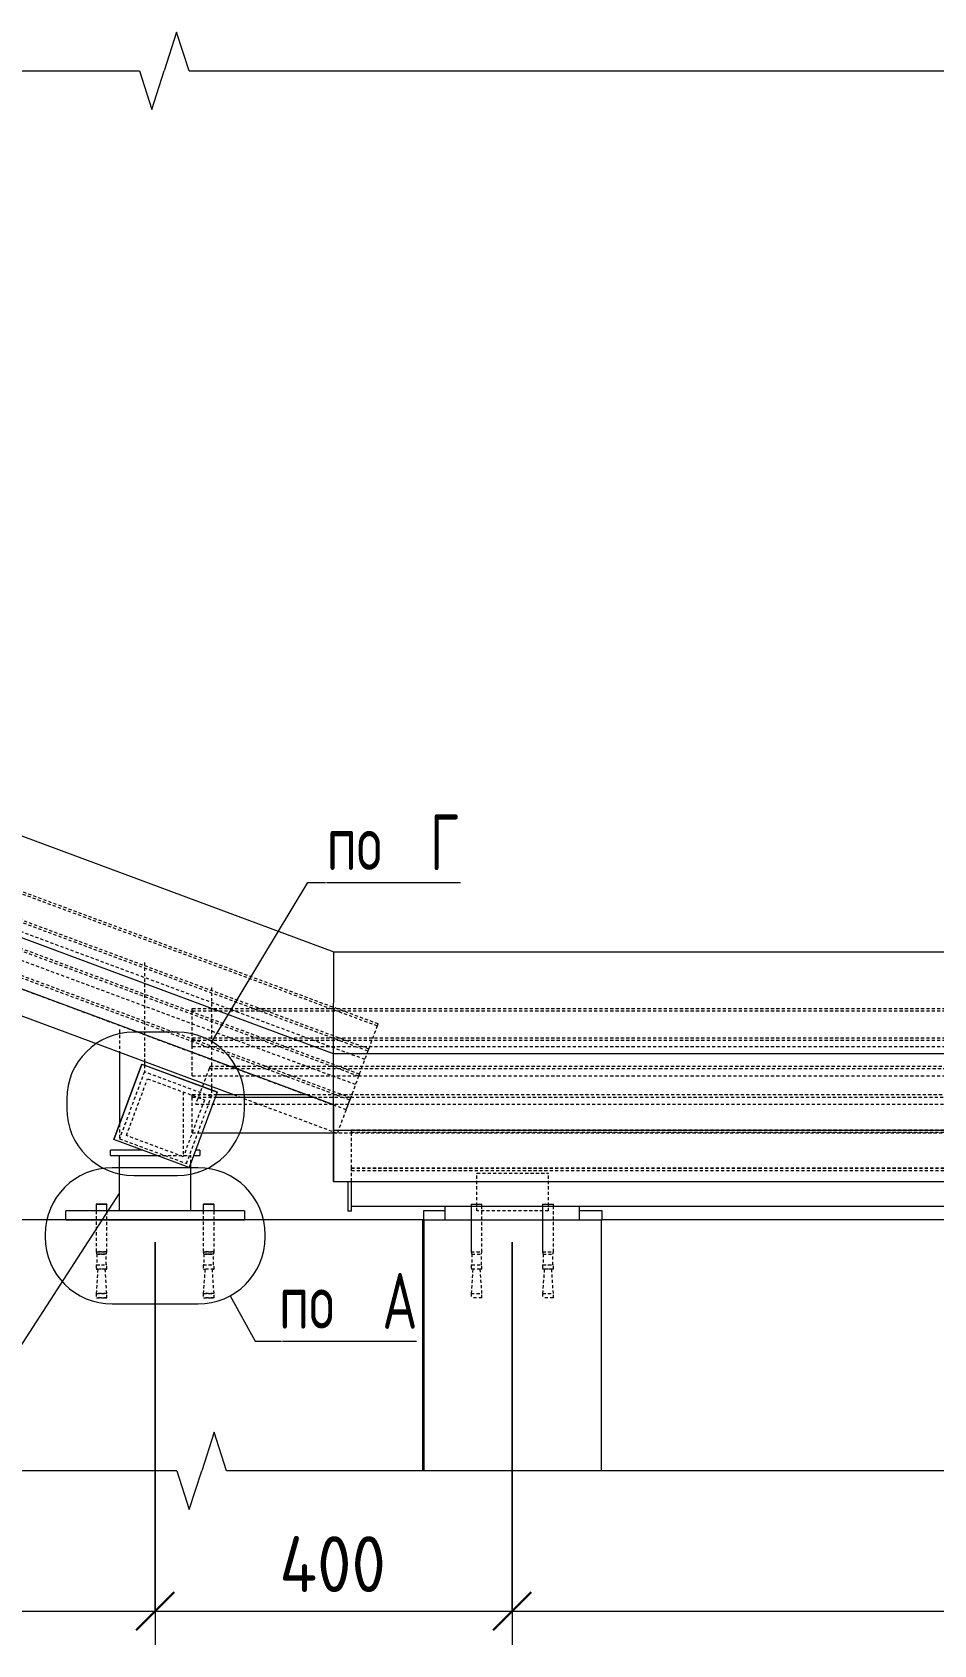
# Model space of a CAD drawing. Header units: millimetres. Extents: x 18265 to 85480, y -42500 to 14888.
# Drawn here: x 27603 to 28612, y -176 to 1629 of the extents above; entities that cross this region are included whole.
import ezdxf

# ---------------------------------------------------------------- set-up
doc = ezdxf.new("R2010")
doc.units = ezdxf.units.MM
doc.linetypes.add('01 Штриховая _4 мм_', pattern=[6, 3.5, -2.5])
for name, color, linetype, lineweight in [('AA_Dim', 7, 'Continuous', 9), ('AA_Dim-25', 7, 'Continuous', 9), ('AA_Oformlenie', 7, 'Continuous', 9), ('AA_Vinoska', 7, 'Continuous', 9), ('AF_Balki', 7, 'Continuous', 20), ('AF_Pokritie', 7, 'Continuous', 9), ('AF_Stena_Гидроизоляция', 253, 'Continuous', 20), ('AF_Stena_Опалубка', 253, 'Continuous', 20), ('Gen_Fragment', 7, 'Continuous', 9), ('KR_Colonna_KG', 7, 'Continuous', 20), ('KR_Detal', 7, 'Continuous', 20)]:
    doc.layers.add(name, color=color, linetype=linetype, lineweight=lineweight)
doc.styles.add('ISOCPEUR_7', font='isocpeur.TTF', dxfattribs={"width": 0.9, "height": 62.5})
doc.styles.add('ISOCPEUR_8', font='isocpeur.TTF', dxfattribs={"width": 0.7, "height": 62.5})
doc.dimstyles.new('05_Округл_5мм__прозр__1', dxfattribs={"dimscale": 304.8, "dimtxt": 62.672186, "dimasz": 0.139436, "dimexe": 0.123031, "dimexo": 0.082021, "dimgap": 0.008202, "dimtad": 1, "dimdec": 0, "dimrnd": 5, "dimdsep": 46, "dimtxsty": 'ISOCPEUR_7', "dimblk1": 'OBLIQUE', "dimblk2": 'OBLIQUE', "dimsah": 1, "dimcen": 0.09, "dimdle": 0.123031, "dimazin": 0, "dimtfac": 1, "dimtdec": 4, "dimtix": 1, "dimtmove": 0, "dimatfit": 3, "dimfxl": 1, "dimtvp": 1, "dimtolj": 1, "dimtzin": 0, "dimlwd": 18, "dimlwe": 18, "dimarcsym": 2})

# ---------------------------------------------------------------- blocks, each defined once
blk = doc.blocks.new('354_Прокат Лист _НесКаркас_РабПлоск_ - 354_Прокат Лист _НесКаркас_РабПлоск_-4002182-КР_РЗ_Км_1')
at = {"layer": 'AF_Balki'}
for p, q in [((2110, 300), (2110, 310)), ((2310, 310), (2110, 310)), ((2310, 310), (2310, 300)), ((2110, 300), (2310, 300))]:
    blk.add_line(p, q, dxfattribs=at)
blk = doc.blocks.new('354_Прокат Лист _НесКаркас_РабПлоск_ - 354_Прокат Лист _НесКаркас_РабПлоск_-4000525-КР_РЗ_Км_1')
at = {"layer": 'AF_Balki'}
for p, q in [((5895, 300), (5895, 315)), ((6045, 315), (5895, 315)), ((6045, 315), (6045, 300)), ((5895, 300), (6045, 300))]:
    blk.add_line(p, q, dxfattribs=at)
blk = doc.blocks.new('354_Прокат Лист _НесКаркас_РабПлоск_ - 354_Прокат Лист _НесКаркас_РабПлоск_-V10-КР_РЗ_Км_1')
at = {"layer": 'AF_Balki'}
for p, q in [((4140, 371.8), (4140, 377.8)), ((4176.2, 377.8), (4140, 377.8)), ((4140, 371.8), (4192.4, 371.8)), ((4233.1, 371.8), (4240, 371.8)), ((4240, 377.8), (4235.3, 377.8)), ((4240, 377.8), (4240, 371.8))]:
    blk.add_line(p, q, dxfattribs=at)
blk = doc.blocks.new('354_Прокат Лист _НесКаркас_РабПлоск_ - 354_Прокат Лист _НесКаркас_РабПлоск_-4003038-КР_РЗ_Км_1')
at = {"layer": 'AF_Balki'}
for p, q in [((2195.4, 1209.6), (2164.1, 1125.4)), ((2164.1, 1125.2), (2195.4, 1209.4)), ((2195.4, 1209.4), (2195.4, 1209.6)), ((2195.4, 1209.6), (2279.8, 1178.4)), ((2195.4, 1209.4), (2279.8, 1178.1)), ((2279.8, 1178.1), (2248.5, 1093.9)), ((2279.8, 1178.4), (2279.8, 1178.2)), ((2164.1, 1125.4), (2164.1, 1125.3)), ((2248.5, 1093.9), (2164.1, 1125.2))]:
    blk.add_line(p, q, dxfattribs=at)
blk = doc.blocks.new('354_Прокат Лист _НесКаркас_РабПлоск_ - 354_Прокат Лист _НесКаркас_РабПлоск_-V15-КР_РЗ_Км_1')
at = {"layer": 'AF_Balki'}
for p, q in [((4515, 310), (4490.5, 310)), ((4490.5, 310), (4490.5, 300)), ((4690.5, 310), (4665, 310)), ((4690.5, 300), (4690.5, 310)), ((4490.5, 300), (4544, 300)), ((4556, 300), (4624, 300)), ((4636, 300), (4690.5, 300))]:
    blk.add_line(p, q, dxfattribs=at)
blk = doc.blocks.new('354_Прокат Лист _НесКаркас_РабПлоск_ - 354_Прокат Лист _НесКаркас_РабПлоск_-V17-КР_РЗ_Км_1')
at = {"layer": 'AF_Balki'}
for p, q in [((4405.9, 343), (4405.9, 309.8)), ((4409.9, 309.8), (4409.9, 343)), ((4409.9, 309.8), (4405.9, 309.8))]:
    blk.add_line(p, q, dxfattribs=at)
blk = doc.blocks.new('253_Профиль гнутый сварной квадратный _НесКаркас_Балка_ - Балка_40х4-3872969-КР_РЗ_Км_1')
at = {"layer": 'AF_Balki', "linetype": '01 Штриховая _4 мм_'}
for p, q in [((4231.7, 533.9), (4231.7, 536.6)), ((4231.7, 536.6), (6090, 536.6)), ((4231.7, 494), (4231.7, 533.9)), ((4231.7, 533.9), (6090, 533.9)), ((4231.7, 494), (6240, 494))]:
    blk.add_line(p, q, dxfattribs=at)
blk = doc.blocks.new('253_Профиль гнутый сварной квадратный _НесКаркас_Балка_ - Балка_40х4-3812224-КР_РЗ_Км_1')
at = {"layer": 'AF_Balki', "linetype": '01 Штриховая _4 мм_'}
for p, q in [((2098.3, 1291.8), (4408, 434.3)), ((2099.2, 1294.1), (4408.9, 436.7)), ((4277.8, 440.1), (4394.1, 396.9)), ((4408, 434.3), (4394.1, 396.9)), ((4408.9, 436.7), (4408, 434.3))]:
    blk.add_line(p, q, dxfattribs=at)
at = {"layer": 'AF_Balki'}
blk.add_line((3263.3, 816.7), (4277.8, 440.1), dxfattribs=at)
blk = doc.blocks.new('253_Профиль гнутый сварной квадратный _НесКаркас_Балка_ - Балка_40х4-3812227-КР_РЗ_Км_1')
at = {"layer": 'AF_Balki', "linetype": '01 Штриховая _4 мм_'}
for p, q in [((2129.1, 1374.6), (4438.8, 517.1)), ((2129.9, 1376.9), (4439.6, 519.5)), ((2115.2, 1337.2), (4424.9, 479.7)), ((4438.8, 517.1), (4424.9, 479.7)), ((4439.6, 519.5), (4438.8, 517.1))]:
    blk.add_line(p, q, dxfattribs=at)
blk = doc.blocks.new('253_Профиль гнутый сварной квадратный _НесКаркас_Балка_ - Балка_40х4-3812228-КР_РЗ_Км_1')
at = {"layer": 'AF_Balki', "linetype": '01 Штриховая _4 мм_'}
for p, q in [((2118.6, 1346.5), (4428.3, 489)), ((2119.5, 1348.8), (4429.2, 491.4)), ((2104.7, 1309), (4414.4, 451.6)), ((4428.3, 489), (4414.4, 451.6)), ((4429.2, 491.4), (4428.3, 489))]:
    blk.add_line(p, q, dxfattribs=at)
blk = doc.blocks.new('253_Профиль гнутый сварной квадратный _НесКаркас_Балка_ - Балка_40х4-3812229-КР_РЗ_Км_1')
at = {"layer": 'AF_Balki', "linetype": '01 Штриховая _4 мм_'}
for p, q in [((2108.2, 1318.3), (4417.9, 460.9)), ((2109.1, 1320.7), (4418.8, 463.2)), ((2094.3, 1280.9), (4404, 423.4)), ((4417.9, 460.9), (4404, 423.4)), ((4418.8, 463.2), (4417.9, 460.9))]:
    blk.add_line(p, q, dxfattribs=at)
blk = doc.blocks.new('253_Профиль гнутый сварной квадратный _НесКаркас_Балка_ - Балка_40х4-3819504-КР_РЗ_Км_1')
at = {"layer": 'AF_Balki', "linetype": '01 Штриховая _4 мм_'}
for p, q in [((4409.9, 398), (4409.9, 400.7)), ((4409.9, 400.7), (6090, 400.7)), ((4409.9, 358.1), (4409.9, 398)), ((4409.9, 398), (6090, 398)), ((4409.9, 358.1), (6090, 358.1))]:
    blk.add_line(p, q, dxfattribs=at)
blk = doc.blocks.new('253_Профиль гнутый сварной квадратный _НесКаркас_Балка_ - Балка_40х4-3820777-КР_РЗ_Км_1')
at = {"layer": 'AF_Balki', "linetype": '01 Штриховая _4 мм_'}
for p, q in [((4409.9, 355.1), (4409.9, 357.8)), ((4409.9, 357.8), (6070, 357.8)), ((4409.9, 343), (4409.9, 355.1)), ((4409.9, 355.1), (6070, 355.1)), ((4544, 315.2), (4556, 315.2)), ((4624, 315.2), (4635.9, 315.2))]:
    blk.add_line(p, q, dxfattribs=at)
at = {"layer": 'AF_Balki'}
for p, q in [((4409.9, 315.2), (4409.9, 343)), ((4409.9, 315.2), (4544, 315.2)), ((4556, 315.2), (4624, 315.2)), ((4636, 315.2), (5924, 315.2))]:
    blk.add_line(p, q, dxfattribs=at)
blk = doc.blocks.new('253_Профиль гнутый сварной квадратный _НесКаркас_Балка_ - Балка_40х4-3872970-КР_РЗ_Км_1')
at = {"layer": 'AF_Balki', "linetype": '01 Штриховая _4 мм_'}
for p, q in [((4231.7, 501.2), (4231.7, 503.8)), ((4231.7, 503.8), (6090, 503.8)), ((4231.7, 461.2), (4231.7, 501.2)), ((4231.7, 501.2), (6090, 501.2)), ((4231.7, 461.2), (6240, 461.2))]:
    blk.add_line(p, q, dxfattribs=at)
blk = doc.blocks.new('253_Профиль гнутый сварной квадратный _НесКаркас_Балка_ - Балка_40х4-3872972-КР_РЗ_Км_1')
at = {"layer": 'AF_Balki', "linetype": '01 Штриховая _4 мм_'}
for p, q in [((4231.7, 437.4), (4231.7, 440.1)), ((4231.7, 440.1), (4258.4, 440.1)), ((4231.7, 397.5), (4231.7, 437.4)), ((4231.7, 437.4), (4257.4, 437.4)), ((4359.8, 440.1), (6090, 440.1)), ((4367.1, 437.4), (6090, 437.4)), ((4231.7, 397.5), (4242.6, 397.5)), ((4389.9, 397.5), (6240, 397.5))]:
    blk.add_line(p, q, dxfattribs=at)
at = {"layer": 'AF_Balki'}
for p, q in [((4257.5, 437.4), (4367, 437.4)), ((4258.5, 440.1), (4359.8, 440.1)), ((4242.6, 397.5), (4389.9, 397.5))]:
    blk.add_line(p, q, dxfattribs=at)
blk = doc.blocks.new('354_Анкер клиновой _СоедНесК_РабПлоск_ - M12x120_20-V45-КР_РЗ_Км_1')
at = {"layer": 'KR_Detal', "linetype": '01 Штриховая _4 мм_', "lineweight": 9}
for p, q in [((6004, 317.5), (6004, 264.1)), ((6004, 317.5), (6016, 317.5)), ((6016, 264.1), (6016, 317.5)), ((6004, 264.1), (6004.6, 261.7)), ((6004, 264.1), (6016, 264.1)), ((6004.6, 261.7), (6004.6, 249.5)), ((6004.6, 261.7), (6015.4, 261.7)), ((6015.4, 261.7), (6016, 264.1)), ((6015.4, 249.5), (6015.4, 261.7)), ((6004, 249.5), (6004, 244.7)), ((6004, 249.5), (6004.5, 249.5)), ((6005.8, 244.7), (6004, 217.5)), ((6005.8, 244.7), (6004, 244.7)), ((6004.6, 249.5), (6015.4, 249.5)), ((6014.2, 244.7), (6005.8, 244.7)), ((6016, 217.5), (6014.2, 244.7)), ((6016, 244.7), (6014.2, 244.7)), ((6015.5, 249.5), (6016, 249.5)), ((6016, 244.7), (6016, 249.5)), ((6004, 217.5), (6004, 212.7)), ((6004, 217.5), (6016, 217.5)), ((6016, 212.7), (6016, 217.5)), ((6016, 212.7), (6004, 212.7))]:
    blk.add_line(p, q, dxfattribs=at)
blk = doc.blocks.new('354_Анкер клиновой _СоедНесК_РабПлоск_ - M12x120_20-V46-КР_РЗ_Км_1')
at = {"layer": 'KR_Detal', "linetype": '01 Штриховая _4 мм_', "lineweight": 9}
for p, q in [((5924, 317.5), (5924, 264.1)), ((5924, 317.5), (5936, 317.5)), ((5936, 264.1), (5936, 317.5)), ((5924, 264.1), (5924.6, 261.7)), ((5924, 264.1), (5936, 264.1)), ((5924.6, 261.7), (5924.6, 249.5)), ((5924.6, 261.7), (5935.4, 261.7)), ((5935.4, 261.7), (5936, 264.1)), ((5935.4, 249.5), (5935.4, 261.7)), ((5924, 249.5), (5924, 244.7)), ((5924, 249.5), (5924.5, 249.5)), ((5925.8, 244.7), (5924, 217.5)), ((5925.8, 244.7), (5924, 244.7)), ((5924.6, 249.5), (5935.4, 249.5)), ((5934.2, 244.7), (5925.8, 244.7)), ((5936, 217.5), (5934.2, 244.7)), ((5936, 244.7), (5934.2, 244.7)), ((5935.5, 249.5), (5936, 249.5)), ((5936, 244.7), (5936, 249.5)), ((5924, 217.5), (5924, 212.7)), ((5924, 217.5), (5936, 217.5)), ((5936, 212.7), (5936, 217.5)), ((5936, 212.7), (5924, 212.7))]:
    blk.add_line(p, q, dxfattribs=at)
blk = doc.blocks.new('354_Анкер клиновой _СоедНесК_РабПлоск_ - M12x120_20-V47-КР_РЗ_Км_1')
at = {"layer": 'KR_Detal', "lineweight": 9}
for p, q in [((6004, 317.5), (6004, 315)), ((6004, 317.5), (6016, 317.5)), ((6016, 315), (6016, 317.5))]:
    blk.add_line(p, q, dxfattribs=at)
at = {"layer": 'KR_Detal', "linetype": '01 Штриховая _4 мм_', "lineweight": 9}
for p, q in [((6004, 315), (6004, 264.1)), ((6016, 264.1), (6016, 315)), ((6004, 264.1), (6004.6, 261.7)), ((6004, 264.1), (6016, 264.1)), ((6004.6, 261.7), (6004.6, 249.5)), ((6004.6, 261.7), (6015.4, 261.7)), ((6015.4, 261.7), (6016, 264.1)), ((6015.4, 249.5), (6015.4, 261.7)), ((6004, 249.5), (6004, 244.7)), ((6004, 249.5), (6016, 249.5)), ((6005.8, 244.7), (6004, 217.5)), ((6016, 244.7), (6004, 244.7)), ((6016, 217.5), (6014.2, 244.7)), ((6016, 244.7), (6016, 249.5)), ((6004, 217.5), (6004, 212.7)), ((6004, 217.5), (6016, 217.5)), ((6016, 212.7), (6016, 217.5)), ((6016, 212.7), (6004, 212.7))]:
    blk.add_line(p, q, dxfattribs=at)
blk = doc.blocks.new('354_Анкер клиновой _СоедНесК_РабПлоск_ - M12x120_20-V48-КР_РЗ_Км_1')
at = {"layer": 'KR_Detal', "lineweight": 9}
for p, q in [((5924, 317.5), (5924, 315)), ((5924, 317.5), (5936, 317.5)), ((5936, 315), (5936, 317.5))]:
    blk.add_line(p, q, dxfattribs=at)
at = {"layer": 'KR_Detal', "linetype": '01 Штриховая _4 мм_', "lineweight": 9}
for p, q in [((5924, 315), (5924, 264.1)), ((5936, 264.1), (5936, 315)), ((5924, 264.1), (5924.6, 261.7)), ((5924, 264.1), (5936, 264.1)), ((5924.6, 261.7), (5924.6, 249.5)), ((5924.6, 261.7), (5935.4, 261.7)), ((5935.4, 261.7), (5936, 264.1)), ((5935.4, 249.5), (5935.4, 261.7)), ((5924, 249.5), (5924, 244.7)), ((5924, 249.5), (5924.5, 249.5)), ((5925.8, 244.7), (5924, 217.5)), ((5925.8, 244.7), (5924, 244.7)), ((5924.6, 249.5), (5935.4, 249.5)), ((5934.2, 244.7), (5925.8, 244.7)), ((5936, 217.5), (5934.2, 244.7)), ((5936, 244.7), (5934.2, 244.7)), ((5935.5, 249.5), (5936, 249.5)), ((5936, 244.7), (5936, 249.5)), ((5924, 217.5), (5924, 212.7)), ((5924, 217.5), (5936, 217.5)), ((5936, 212.7), (5936, 217.5)), ((5936, 212.7), (5924, 212.7))]:
    blk.add_line(p, q, dxfattribs=at)
blk = doc.blocks.new('354_Анкер клиновой _СоедНесК_РабПлоск_ - M12x120_20-V49-КР_РЗ_Км_1')
at = {"layer": 'KR_Detal', "linetype": '01 Штриховая _4 мм_', "lineweight": 9}
for p, q in [((4624, 317.5), (4624, 264.1)), ((4624, 317.5), (4636, 317.5)), ((4636, 264.1), (4636, 317.5)), ((4624, 264.1), (4624.6, 261.7)), ((4624, 264.1), (4636, 264.1)), ((4624.6, 261.7), (4624.6, 249.5)), ((4624.6, 261.7), (4635.4, 261.7)), ((4635.4, 261.7), (4636, 264.1)), ((4635.4, 249.5), (4635.4, 261.7)), ((4624, 249.5), (4624, 244.7)), ((4624, 249.5), (4636, 249.5)), ((4625.8, 244.7), (4624, 217.5)), ((4636, 244.7), (4624, 244.7)), ((4636, 217.5), (4634.2, 244.7)), ((4636, 244.7), (4636, 249.5)), ((4624, 217.5), (4624, 212.7)), ((4624, 217.5), (4636, 217.5)), ((4636, 212.7), (4636, 217.5)), ((4636, 212.7), (4624, 212.7))]:
    blk.add_line(p, q, dxfattribs=at)
blk = doc.blocks.new('354_Анкер клиновой _СоедНесК_РабПлоск_ - M12x120_20-V50-КР_РЗ_Км_1')
at = {"layer": 'KR_Detal', "linetype": '01 Штриховая _4 мм_', "lineweight": 9}
for p, q in [((4544, 317.5), (4544, 264.1)), ((4544, 317.5), (4556, 317.5)), ((4556, 264.1), (4556, 317.5)), ((4544, 264.1), (4544.6, 261.7)), ((4544, 264.1), (4556, 264.1)), ((4544.6, 261.7), (4544.6, 249.5)), ((4544.6, 261.7), (4555.4, 261.7)), ((4555.4, 261.7), (4556, 264.1)), ((4555.4, 249.5), (4555.4, 261.7)), ((4544, 249.5), (4544, 244.7)), ((4544, 249.5), (4544.5, 249.5)), ((4545.8, 244.7), (4544, 217.5)), ((4545.8, 244.7), (4544, 244.7)), ((4544.6, 249.5), (4555.4, 249.5)), ((4554.2, 244.7), (4545.8, 244.7)), ((4556, 217.5), (4554.2, 244.7)), ((4556, 244.7), (4554.2, 244.7)), ((4555.5, 249.5), (4556, 249.5)), ((4556, 244.7), (4556, 249.5)), ((4544, 217.5), (4544, 212.7)), ((4544, 217.5), (4556, 217.5)), ((4556, 212.7), (4556, 217.5)), ((4556, 212.7), (4544, 212.7))]:
    blk.add_line(p, q, dxfattribs=at)
blk = doc.blocks.new('354_Анкер клиновой _СоедНесК_РабПлоск_ - M12x120_20-V55-КР_РЗ_Км_1')
at = {"layer": 'KR_Detal', "lineweight": 9}
for p, q in [((4124, 317.5), (4124, 310)), ((4130, 317.5), (4124.2, 317.5)), ((4124.2, 317.5), (4130, 317.5)), ((4130, 317.5), (4135.8, 317.5)), ((4135.8, 317.5), (4130, 317.5)), ((4136, 310), (4136, 317.5))]:
    blk.add_line(p, q, dxfattribs=at)
at = {"layer": 'KR_Detal', "linetype": '01 Штриховая _4 мм_', "lineweight": 9}
for p, q in [((4124, 317.5), (4124.2, 317.5)), ((4124, 310), (4124, 264.1)), ((4135.8, 317.5), (4136, 317.5)), ((4136, 264.1), (4136, 310)), ((4124, 264.1), (4124.6, 261.7)), ((4130, 264.1), (4124.1, 264.1)), ((4124.1, 264.1), (4130, 264.1)), ((4124.6, 261.7), (4124.6, 249.5)), ((4130, 261.7), (4124.7, 261.7)), ((4124.7, 261.7), (4130, 261.7)), ((4130, 264.1), (4135.9, 264.1)), ((4135.9, 264.1), (4130, 264.1)), ((4130, 261.7), (4135.3, 261.7)), ((4135.3, 261.7), (4130, 261.7)), ((4135.4, 261.7), (4136, 264.1)), ((4135.4, 249.5), (4135.4, 261.7)), ((4124, 249.5), (4124, 244.7)), ((4124, 249.5), (4124.5, 249.5)), ((4125.8, 244.7), (4124, 217.5)), ((4125.8, 244.7), (4124, 244.7)), ((4124.5, 249.5), (4124.4, 249.5)), ((4124.4, 244.7), (4125.8, 244.7)), ((4124.8, 249.5), (4124.6, 249.5)), ((4124.6, 249.5), (4130, 249.5)), ((4130, 244.7), (4125.8, 244.7)), ((4125.8, 244.7), (4125.9, 244.7)), ((4130, 249.5), (4135.4, 249.5)), ((4134.2, 244.7), (4130, 244.7)), ((4134.1, 244.7), (4134.2, 244.7)), ((4136, 217.5), (4134.2, 244.7)), ((4134.2, 244.7), (4135.8, 244.7)), ((4136, 244.7), (4134.2, 244.7)), ((4135.4, 249.5), (4135.2, 249.5)), ((4135.5, 249.5), (4136, 249.5)), ((4135.8, 249.5), (4135.5, 249.5)), ((4136, 244.7), (4136, 249.5)), ((4124, 217.5), (4124, 212.7)), ((4130, 217.5), (4124.1, 217.5)), ((4124.1, 217.5), (4130, 217.5)), ((4130, 217.5), (4135.9, 217.5)), ((4135.9, 217.5), (4130, 217.5)), ((4136, 212.7), (4136, 217.5)), ((4130, 212.7), (4124, 212.7)), ((4124.4, 212.7), (4130, 212.7)), ((4130, 212.7), (4134.2, 212.7)), ((4136, 212.7), (4130, 212.7)), ((4134.2, 212.7), (4135.8, 212.7))]:
    blk.add_line(p, q, dxfattribs=at)
blk = doc.blocks.new('354_Анкер клиновой _СоедНесК_РабПлоск_ - M12x120_20-V56-КР_РЗ_Км_1')
at = {"layer": 'KR_Detal', "lineweight": 9}
for p, q in [((4124, 317.5), (4124, 310)), ((4124, 317.5), (4130, 317.5)), ((4130, 317.5), (4124.2, 317.5)), ((4130, 317.5), (4136, 317.5)), ((4135.8, 317.5), (4130, 317.5)), ((4136, 310), (4136, 317.5))]:
    blk.add_line(p, q, dxfattribs=at)
at = {"layer": 'KR_Detal', "linetype": '01 Штриховая _4 мм_', "lineweight": 9}
for p, q in [((4124, 310), (4124, 264.1)), ((4136, 264.1), (4136, 310)), ((4124, 264.1), (4124.6, 261.7)), ((4130, 264.1), (4124.1, 264.1)), ((4124.1, 264.1), (4130, 264.1)), ((4124.6, 261.7), (4124.6, 249.5)), ((4130, 261.7), (4124.7, 261.7)), ((4124.7, 261.7), (4130, 261.7)), ((4130, 264.1), (4135.9, 264.1)), ((4135.9, 264.1), (4130, 264.1)), ((4130, 261.7), (4135.3, 261.7)), ((4135.3, 261.7), (4130, 261.7)), ((4135.4, 261.7), (4136, 264.1)), ((4135.4, 249.5), (4135.4, 261.7)), ((4124, 249.5), (4124, 244.7)), ((4124, 249.5), (4124.5, 249.5)), ((4125.8, 244.7), (4124, 217.5)), ((4125.8, 244.7), (4124, 244.7)), ((4124.5, 249.5), (4124.4, 249.5)), ((4124.4, 244.7), (4125.8, 244.7)), ((4124.8, 249.5), (4124.6, 249.5)), ((4124.6, 249.5), (4130, 249.5)), ((4130, 244.7), (4125.8, 244.7)), ((4125.8, 244.7), (4125.9, 244.7)), ((4130, 249.5), (4135.4, 249.5)), ((4134.2, 244.7), (4130, 244.7)), ((4134.1, 244.7), (4134.2, 244.7)), ((4136, 217.5), (4134.2, 244.7)), ((4134.2, 244.7), (4135.8, 244.7)), ((4136, 244.7), (4134.2, 244.7)), ((4135.4, 249.5), (4135.2, 249.5)), ((4135.5, 249.5), (4136, 249.5)), ((4135.8, 249.5), (4135.5, 249.5)), ((4136, 244.7), (4136, 249.5)), ((4124, 217.5), (4124, 212.7)), ((4130, 217.5), (4124.1, 217.5)), ((4124.1, 217.5), (4130, 217.5)), ((4130, 217.5), (4135.9, 217.5)), ((4135.9, 217.5), (4130, 217.5)), ((4136, 212.7), (4136, 217.5)), ((4130, 212.7), (4124, 212.7)), ((4124.4, 212.7), (4130, 212.7)), ((4130, 212.7), (4134.2, 212.7)), ((4136, 212.7), (4130, 212.7)), ((4134.2, 212.7), (4135.8, 212.7))]:
    blk.add_line(p, q, dxfattribs=at)
blk = doc.blocks.new('354_Анкер клиновой _СоедНесК_РабПлоск_ - M12x120_20-V57-КР_РЗ_Км_1')
at = {"layer": 'KR_Detal', "lineweight": 9}
for p, q in [((4244, 317.5), (4244, 310)), ((4250, 317.5), (4244.2, 317.5)), ((4244.2, 317.5), (4250, 317.5)), ((4250, 317.5), (4255.8, 317.5)), ((4255.8, 317.5), (4250, 317.5)), ((4256, 310), (4256, 317.5))]:
    blk.add_line(p, q, dxfattribs=at)
at = {"layer": 'KR_Detal', "linetype": '01 Штриховая _4 мм_', "lineweight": 9}
for p, q in [((4244, 317.5), (4244.2, 317.5)), ((4244, 310), (4244, 264.1)), ((4255.8, 317.5), (4256, 317.5)), ((4256, 264.1), (4256, 310)), ((4244, 264.1), (4244.6, 261.7)), ((4250, 264.1), (4244.1, 264.1)), ((4244.1, 264.1), (4250, 264.1)), ((4244.6, 261.7), (4244.6, 249.5)), ((4250, 261.7), (4244.7, 261.7)), ((4244.7, 261.7), (4250, 261.7)), ((4250, 264.1), (4255.9, 264.1)), ((4255.9, 264.1), (4250, 264.1)), ((4250, 261.7), (4255.3, 261.7)), ((4251.6, 261.7), (4250, 261.7)), ((4255.3, 261.7), (4251.8, 261.7)), ((4255.4, 261.7), (4256, 264.1)), ((4255.4, 249.5), (4255.4, 261.7)), ((4244, 249.5), (4244, 244.7)), ((4244, 249.5), (4250, 249.5)), ((4245.8, 244.7), (4244, 217.5)), ((4250, 244.7), (4244, 244.7)), ((4244.5, 249.5), (4244.2, 249.5)), ((4244.2, 244.7), (4245.8, 244.7)), ((4244.8, 249.5), (4244.6, 249.5)), ((4245.8, 244.7), (4245.9, 244.7)), ((4250, 249.5), (4256, 249.5)), ((4256, 244.7), (4250, 244.7)), ((4251.6, 249.5), (4251.4, 249.5)), ((4254.1, 244.7), (4254.2, 244.7)), ((4256, 217.5), (4254.2, 244.7)), ((4254.2, 244.7), (4255.8, 244.7)), ((4255.4, 249.5), (4255.2, 249.5)), ((4255.8, 249.5), (4255.5, 249.5)), ((4256, 244.7), (4256, 249.5)), ((4244, 217.5), (4244, 212.7)), ((4250, 217.5), (4244.1, 217.5)), ((4244.1, 217.5), (4250, 217.5)), ((4250, 217.5), (4255.9, 217.5)), ((4255.9, 217.5), (4250, 217.5)), ((4256, 212.7), (4256, 217.5)), ((4250, 212.7), (4244, 212.7)), ((4244.2, 212.7), (4250, 212.7)), ((4250, 212.7), (4251.6, 212.7)), ((4256, 212.7), (4250, 212.7)), ((4251.6, 212.7), (4255.8, 212.7))]:
    blk.add_line(p, q, dxfattribs=at)
blk = doc.blocks.new('354_Анкер клиновой _СоедНесК_РабПлоск_ - M12x120_20-V58-КР_РЗ_Км_1')
at = {"layer": 'KR_Detal', "lineweight": 9}
for p, q in [((4244, 317.5), (4244, 310)), ((4244, 317.5), (4250, 317.5)), ((4250, 317.5), (4244.2, 317.5)), ((4250, 317.5), (4256, 317.5)), ((4255.8, 317.5), (4250, 317.5)), ((4256, 310), (4256, 317.5))]:
    blk.add_line(p, q, dxfattribs=at)
at = {"layer": 'KR_Detal', "linetype": '01 Штриховая _4 мм_', "lineweight": 9}
for p, q in [((4244, 310), (4244, 264.1)), ((4256, 264.1), (4256, 310)), ((4244, 264.1), (4244.6, 261.7)), ((4250, 264.1), (4244.1, 264.1)), ((4244.1, 264.1), (4250, 264.1)), ((4244.6, 261.7), (4244.6, 249.5)), ((4250, 261.7), (4244.7, 261.7)), ((4244.7, 261.7), (4250, 261.7)), ((4250, 264.1), (4255.9, 264.1)), ((4255.9, 264.1), (4250, 264.1)), ((4250, 261.7), (4255.3, 261.7)), ((4251.6, 261.7), (4250, 261.7)), ((4255.3, 261.7), (4251.8, 261.7)), ((4255.4, 261.7), (4256, 264.1)), ((4255.4, 249.5), (4255.4, 261.7)), ((4244, 249.5), (4244, 244.7)), ((4244, 249.5), (4250, 249.5)), ((4245.8, 244.7), (4244, 217.5)), ((4250, 244.7), (4244, 244.7)), ((4244.5, 249.5), (4244.2, 249.5)), ((4244.2, 244.7), (4245.8, 244.7)), ((4244.8, 249.5), (4244.6, 249.5)), ((4245.8, 244.7), (4245.9, 244.7)), ((4250, 249.5), (4256, 249.5)), ((4256, 244.7), (4250, 244.7)), ((4251.6, 249.5), (4251.4, 249.5)), ((4254.1, 244.7), (4254.2, 244.7)), ((4256, 217.5), (4254.2, 244.7)), ((4254.2, 244.7), (4255.8, 244.7)), ((4255.4, 249.5), (4255.2, 249.5)), ((4255.8, 249.5), (4255.5, 249.5)), ((4256, 244.7), (4256, 249.5)), ((4244, 217.5), (4244, 212.7)), ((4250, 217.5), (4244.1, 217.5)), ((4244.1, 217.5), (4250, 217.5)), ((4250, 217.5), (4255.9, 217.5)), ((4255.9, 217.5), (4250, 217.5)), ((4256, 212.7), (4256, 217.5)), ((4250, 212.7), (4244, 212.7)), ((4244.2, 212.7), (4250, 212.7)), ((4250, 212.7), (4251.6, 212.7)), ((4256, 212.7), (4250, 212.7)), ((4251.6, 212.7), (4255.8, 212.7))]:
    blk.add_line(p, q, dxfattribs=at)
blk = doc.blocks.new('011_ЛинияОбрыва _ЭлУзла_Линия_ - Тип 1-3824194-КР_РЗ_Км_1')
at = {"layer": 'AA_Oformlenie'}
for p, q in [((4214.2, 18.9), (1839, 18.9)), ((6648.4, 18.9), (4269.9, 18.9))]:
    blk.add_line(p, q, dxfattribs=at)
blk = doc.blocks.new('011_ЛинияОбрыва _ЭлУзла_Линия_ - Тип 1-3809724-КР_РЗ_Км_1')
at = {"layer": 'AA_Oformlenie'}
for p, q in [((1850, 1585.7), (4172.5, 1585.7)), ((4228.2, 1585.7), (6550, 1585.7))]:
    blk.add_line(p, q, dxfattribs=at)
blk = doc.blocks.new('DIMBLOCK15-КР_РЗ_Км_1')
at = {"layer": 'AA_Dim-25', "lineweight": 18}
for p, q in [((26750.4, 275), (26750.4, -175.6)), ((26750.4, -138.1), (26750.4, 275)), ((27740.4, 275), (27740.4, -175.6)), ((27740.4, -138.1), (27740.4, 275)), ((26750.4, -138.1), (27740.4, -138.1))]:
    blk.add_line(p, q, dxfattribs=at)
at = {"layer": 'AA_Dim-25', "lineweight": 30}
for p, q in [((26750.4, -138.1), (26771.6, -116.8)), ((27740.4, -138.1), (27761.6, -116.8)), ((26750.4, -138.1), (26729.1, -159.3)), ((27740.4, -138.1), (27719.1, -159.3))]:
    blk.add_line(p, q, dxfattribs=at)
at = {"layer": 'AA_Dim-25', "color": 0, "lineweight": 18, "insert": (27186.9, -54.1), "char_height": 62.5, "width": 140.48, "attachment_point": 1, "line_spacing_factor": 1.135194, "style": 'ISOCPEUR_7'}
blk.add_mtext('990', dxfattribs=at)
blk = doc.blocks.new('_Oblique')
at = {"color": 0, "linetype": 'ByBlock', "lineweight": -2}
blk.add_line((-0.5, -0.5), (0.5, 0.5), dxfattribs=at)
blk = doc.blocks.new('DIMBLOCK16-КР_РЗ_Км_1')
at = {"layer": 'AA_Dim-25', "lineweight": 18}
for p, q in [((27740.4, 275), (27740.4, -175.6)), ((27740.4, -138.1), (27740.4, 275)), ((28140.4, 275), (28140.4, -175.6)), ((28140.4, -138.1), (28140.4, 275)), ((27740.4, -138.1), (28140.4, -138.1))]:
    blk.add_line(p, q, dxfattribs=at)
at = {"layer": 'AA_Dim-25', "lineweight": 30}
for p, q in [((27740.4, -138.1), (27761.6, -116.8)), ((28140.4, -138.1), (28161.6, -116.8)), ((27740.4, -138.1), (27719.1, -159.3)), ((28140.4, -138.1), (28119.1, -159.3))]:
    blk.add_line(p, q, dxfattribs=at)
at = {"layer": 'AA_Dim-25', "color": 0, "lineweight": 18, "insert": (27879.5, -54.1), "char_height": 62.5, "width": 146.156, "attachment_point": 1, "line_spacing_factor": 1.135194, "style": 'ISOCPEUR_7'}
blk.add_mtext('400', dxfattribs=at)
blk = doc.blocks.new('DIMBLOCK17-КР_РЗ_Км_1')
at = {"layer": 'AA_Dim-25', "lineweight": 18}
for p, q in [((28140.4, 275), (28140.4, -175.6)), ((28140.4, -138.1), (28140.4, 275)), ((29520.4, 275), (29520.4, -175.6)), ((29520.4, -138.1), (29520.4, 275)), ((28140.4, -138.1), (29520.4, -138.1))]:
    blk.add_line(p, q, dxfattribs=at)
at = {"layer": 'AA_Dim-25', "lineweight": 30}
for p, q in [((28140.4, -138.1), (28161.6, -116.8)), ((29520.4, -138.1), (29541.6, -116.8)), ((28140.4, -138.1), (28119.1, -159.3)), ((29520.4, -138.1), (29499.1, -159.3))]:
    blk.add_line(p, q, dxfattribs=at)
at = {"layer": 'AA_Dim-25', "color": 0, "lineweight": 18, "insert": (28758.3, -54.1), "char_height": 62.5, "width": 173.117, "attachment_point": 1, "line_spacing_factor": 1.135194, "style": 'ISOCPEUR_7'}
blk.add_mtext('1380', dxfattribs=at)
blk = doc.blocks.new('Вид узла - Номер узла 6мм-393529-КР_РЗ_Км_1')
at = {"layer": 'Gen_Fragment'}
blk.add_line((2428.1, 151.8), (2578.1, 151.8), dxfattribs=at)

msp = doc.modelspace()

# ---------------------------------------------------------------- linework, layer by layer
at = {"layer": 'AA_Vinoska'}
for p, q in [((27764.4635, 1629.0372), (27750.3863, 1585.7121)), ((27778.5407, 1585.7121), (27764.4635, 1629.0372)), ((27722.8863, 1585.7121), (27736.6363, 1542.4109)), ((27736.6363, 1542.4109), (27750.3863, 1585.7121)), ((27699.8424, 328.9723), (27588.2516, 156.4425)), ((27806.4981, 62.2506), (27792.7481, 18.9493)), ((27820.2481, 18.9493), (27806.4981, 62.2506)), ((27764.5938, 18.9493), (27778.671, -24.3758)), ((27778.671, -24.3758), (27792.7481, 18.9493))]:
    msp.add_line(p, q, dxfattribs=at)
at = {"layer": 'AF_Balki', "linetype": '01 Штриховая _4 мм_'}
for p, q in [((27728.3934, 588.0023), (27728.3934, 477.1056)), ((27803.3905, 560.0931), (27803.3905, 449.2633)), ((27700.5469, 512.8364), (27700.5469, 487.4435)), ((27728.3934, 473.2101), (27728.3934, 465.5755)), ((27801.0331, 469.2718), (27785.713, 429.3616)), ((27802.0614, 471.9506), (27801.0331, 469.2718)), ((27801.0331, 469.2718), (29640.3367, 469.2718)), ((27802.0614, 471.9506), (29640.3367, 471.9506)), ((27728.3934, 465.5755), (27700.5469, 390.7467)), ((27708.2602, 394.2751), (27731.9297, 457.8796)), ((27803.3905, 437.7915), (27728.3935, 465.5755)), ((27731.9297, 457.8796), (27795.6773, 434.2632)), ((27772.0077, 442.9791), (27772.0077, 370.8007)), ((27795.6773, 434.2632), (27772.0077, 370.6587)), ((27775.544, 362.9627), (27803.3905, 437.7915)), ((27803.3905, 445.4261), (27803.3905, 437.8444)), ((27785.766, 429.3616), (29790.3863, 429.3616)), ((27700.5469, 407.205), (27700.5469, 390.8887)), ((27700.5469, 390.7467), (27775.544, 362.9627)), ((27772.0077, 370.6587), (27708.2602, 394.2751))]:
    msp.add_line(p, q, dxfattribs=at)
at = {"layer": 'AF_Balki'}
for p, q in [((27700.5469, 487.4401), (27700.5469, 407.2084)), ((27728.3934, 477.1023), (27728.3934, 473.2134)), ((27803.3905, 449.26), (27803.3905, 445.4294))]:
    msp.add_line(p, q, dxfattribs=at)
at = {"layer": 'AF_Pokritie', "lineweight": 20}
for p, q in [((25610.2701, 1465.0101), (27940.3901, 600.0101)), ((27940.2701, 485.9101), (25610.2551, 1350.8713)), ((25610.2551, 1293.8713), (27940.2664, 428.9115)), ((27940.2701, 485.9101), (27940.3901, 600.0101)), ((27940.3863, 600), (29640.3863, 600)), ((27940.2664, 400), (27940.2664, 485.9)), ((29640.3863, 485.9), (27940.2664, 485.9)), ((27940.2697, 479.5372), (27940.2701, 485.9)), ((27940.2664, 428.9), (27940.2664, 343)), ((27940.2664, 343), (27940.2664, 400)), ((29640.3863, 400), (27940.2664, 400)), ((27940.2664, 343), (29640.3863, 343))]:
    msp.add_line(p, q, dxfattribs=at)
at = {"layer": 'AF_Stena_Гидроизоляция'}
for p, q in [((28040.3863, 300), (25389.3546, 300)), ((28040.3863, 18.9493), (28040.3863, 300)), ((28040.3863, 300), (28041.3863, 300)), ((28040.3863, 18.9493), (28040.3863, 300)), ((28041.3863, 300), (28041.3863, 18.9493)), ((29620.3863, 300), (28240.3863, 300)), ((28240.3863, 18.9493), (28240.3863, 300))]:
    msp.add_line(p, q, dxfattribs=at)
at = {"layer": 'AF_Stena_Опалубка'}
for p, q in [((28040.3863, 300), (25389.3546, 300)), ((28040.3863, 18.9493), (28040.3863, 300)), ((28040.3863, 18.9493), (28040.3863, 300)), ((28040.3863, 300), (28240.3863, 300)), ((28240.3863, 18.9493), (28240.3863, 300)), ((29620.3863, 300), (28240.3863, 300)), ((28240.3863, 18.9493), (28240.3863, 300))]:
    msp.add_line(p, q, dxfattribs=at)
at = {"layer": 'Gen_Fragment'}
for p, q in [((27804.1122, 499.3456), (27911.4744, 677.4755)), ((27911.4744, 677.4755), (27931.361, 677.4755)), ((27765.3966, 510.1108), (27716.4372, 510.1108)), ((27641.4372, 435.1108), (27641.4372, 424.6622)), ((27840.3966, 424.6622), (27840.3966, 435.1108)), ((27788.5952, 358.3272), (27692.3665, 358.3272)), ((27716.4372, 349.6622), (27765.3966, 349.6622)), ((27617.3665, 283.3272), (27617.3665, 280.8153)), ((27863.5952, 280.8153), (27863.5952, 283.3272)), ((27692.3665, 205.8153), (27788.5952, 205.8153)), ((27824.6465, 215.0483), (27852.5153, 164.2083)), ((27852.5153, 164.2083), (27882.0455, 164.2083))]:
    msp.add_line(p, q, dxfattribs=at)
for centre, start, end in [((27716.4372, 435.1108), 90, 180), ((27765.3966, 435.1108), 0, 90), ((27716.4372, 424.6622), 180, 270), ((27765.3966, 424.6622), 270, 0), ((27692.3665, 283.3272), 90, 180), ((27788.5952, 283.3272), 0, 90), ((27692.3665, 280.8153), 180, 270), ((27788.5952, 280.8153), 270, 0)]:
    msp.add_arc(centre, 75, start, end, dxfattribs=at)
at = {"layer": 'KR_Colonna_KG'}
for p, q in [((27700.3863, 371.8331), (27742.7651, 371.8331)), ((27700.3863, 310), (27700.3863, 371.8331)), ((27780.3863, 310), (27780.3863, 363.5042)), ((27780.3863, 310), (27700.3863, 310))]:
    msp.add_line(p, q, dxfattribs=at)
at = {"layer": 'KR_Colonna_KG', "linetype": '01 Штриховая _4 мм_'}
for p, q in [((27742.8147, 371.8331), (27780.3863, 371.8331)), ((27780.3863, 363.5538), (27780.3863, 371.8331)), ((28100.8868, 352.1189), (28180.8868, 352.1189)), ((28100.8868, 310), (28100.8868, 352.1189)), ((28180.8868, 310), (28180.8868, 352.1189)), ((28180.8868, 310), (28100.8868, 310))]:
    msp.add_line(p, q, dxfattribs=at)

# ---------------------------------------------------------------- block references
at = {"layer": 'AA_Oformlenie'}
for name in ['011_ЛинияОбрыва _ЭлУзла_Линия_ - Тип 1-3809724-КР_РЗ_Км_1', '011_ЛинияОбрыва _ЭлУзла_Линия_ - Тип 1-3824194-КР_РЗ_Км_1']:
    msp.add_blockref(name, (23550.3863, 0), dxfattribs=at)
at = {"layer": 'AF_Balki', "linetype": '01 Штриховая _4 мм_'}
for name in ['253_Профиль гнутый сварной квадратный _НесКаркас_Балка_ - Балка_40х4-3812227-КР_РЗ_Км_1', '253_Профиль гнутый сварной квадратный _НесКаркас_Балка_ - Балка_40х4-3812228-КР_РЗ_Км_1', '253_Профиль гнутый сварной квадратный _НесКаркас_Балка_ - Балка_40х4-3812229-КР_РЗ_Км_1', '253_Профиль гнутый сварной квадратный _НесКаркас_Балка_ - Балка_40х4-3812224-КР_РЗ_Км_1', '253_Профиль гнутый сварной квадратный _НесКаркас_Балка_ - Балка_40х4-3872969-КР_РЗ_Км_1', '253_Профиль гнутый сварной квадратный _НесКаркас_Балка_ - Балка_40х4-3872970-КР_РЗ_Км_1', '253_Профиль гнутый сварной квадратный _НесКаркас_Балка_ - Балка_40х4-3872972-КР_РЗ_Км_1', '253_Профиль гнутый сварной квадратный _НесКаркас_Балка_ - Балка_40х4-3819504-КР_РЗ_Км_1', '253_Профиль гнутый сварной квадратный _НесКаркас_Балка_ - Балка_40х4-3820777-КР_РЗ_Км_1']:
    msp.add_blockref(name, (23550.3863, 0), dxfattribs=at)
at = {"layer": 'AF_Balki'}
for name, p in [('354_Прокат Лист _НесКаркас_РабПлоск_ - 354_Прокат Лист _НесКаркас_РабПлоск_-4003038-КР_РЗ_Км_1', (25530.0741, -735.3489)), ('354_Прокат Лист _НесКаркас_РабПлоск_ - 354_Прокат Лист _НесКаркас_РабПлоск_-V10-КР_РЗ_Км_1', (23550.3863, 0)), ('354_Прокат Лист _НесКаркас_РабПлоск_ - 354_Прокат Лист _НесКаркас_РабПлоск_-V17-КР_РЗ_Км_1', (23550.3863, 0)), ('354_Прокат Лист _НесКаркас_РабПлоск_ - 354_Прокат Лист _НесКаркас_РабПлоск_-4002182-КР_РЗ_Км_1', (25530.3863, 0)), ('354_Прокат Лист _НесКаркас_РабПлоск_ - 354_Прокат Лист _НесКаркас_РабПлоск_-V15-КР_РЗ_Км_1', (23550.3863, 0)), ('354_Прокат Лист _НесКаркас_РабПлоск_ - 354_Прокат Лист _НесКаркас_РабПлоск_-4000525-КР_РЗ_Км_1', (22170.3863, 0))]:
    msp.add_blockref(name, p, dxfattribs=at)
at = {"layer": 'Gen_Fragment'}
for p in [(25504.3677, 525.6299), (25455.0522, 12.3626)]:
    msp.add_blockref('Вид узла - Номер узла 6мм-393529-КР_РЗ_Км_1', p, dxfattribs=at)
at = {"layer": 'KR_Detal', "linetype": '01 Штриховая _4 мм_', "lineweight": 9}
for name, p in [('354_Анкер клиновой _СоедНесК_РабПлоск_ - M12x120_20-V55-КР_РЗ_Км_1', (23550.3863, 0)), ('354_Анкер клиновой _СоедНесК_РабПлоск_ - M12x120_20-V56-КР_РЗ_Км_1', (23550.3863, 0)), ('354_Анкер клиновой _СоедНесК_РабПлоск_ - M12x120_20-V57-КР_РЗ_Км_1', (23550.3863, 0)), ('354_Анкер клиновой _СоедНесК_РабПлоск_ - M12x120_20-V58-КР_РЗ_Км_1', (23550.3863, 0)), ('354_Анкер клиновой _СоедНесК_РабПлоск_ - M12x120_20-V46-КР_РЗ_Км_1', (22170.3863, 0)), ('354_Анкер клиновой _СоедНесК_РабПлоск_ - M12x120_20-V48-КР_РЗ_Км_1', (22170.3863, 0)), ('354_Анкер клиновой _СоедНесК_РабПлоск_ - M12x120_20-V46-КР_РЗ_Км_1', (22170.3863, 0)), ('354_Анкер клиновой _СоедНесК_РабПлоск_ - M12x120_20-V50-КР_РЗ_Км_1', (23550.3863, 0)), ('354_Анкер клиновой _СоедНесК_РабПлоск_ - M12x120_20-V45-КР_РЗ_Км_1', (22170.3863, 0)), ('354_Анкер клиновой _СоедНесК_РабПлоск_ - M12x120_20-V47-КР_РЗ_Км_1', (22170.3863, 0)), ('354_Анкер клиновой _СоедНесК_РабПлоск_ - M12x120_20-V45-КР_РЗ_Км_1', (22170.3863, 0)), ('354_Анкер клиновой _СоедНесК_РабПлоск_ - M12x120_20-V49-КР_РЗ_Км_1', (23550.3863, 0))]:
    msp.add_blockref(name, p, dxfattribs=at)

# ---------------------------------------------------------------- texts
at = {"layer": 'Gen_Fragment', "char_height": 62.5, "attachment_point": 1, "style": 'ISOCPEUR_8'}
for s, insert, width in [('\\fISOCPEUR|b0|i0|c204|p34|;\\W.7; ', (27994.9503, 753.8272), 32.267922), ('\\fISOCPEUR|b0|i0|c204|p34|;\\W.7; ', (28021.574, 753.8272), 32.267922), ('\\fISOCPEUR|b0|i0|c204|p34|;\\W.7;Г', (28048.1977, 753.8272), 37.879734), ('по', (27932.4425, 753.8272), 75.759469), ('\\fISOCPEUR|b0|i0|c204|p34|;\\W.7; ', (27941.6098, 240.5599), 32.267922), ('\\fISOCPEUR|b0|i0|c204|p34|;\\W.7; ', (27968.2335, 240.5599), 32.267922), ('\\fISOCPEUR|b0|i0|c204|p34|;\\W.7;А', (27994.8572, 240.5599), 47.700406), ('по', (27879.102, 240.5599), 75.759469)]:
    msp.add_mtext(s, dxfattribs=dict(at, insert=insert, width=width))

# ---------------------------------------------------------------- dimensions: what is measured, and where the dimension line sits
at = {"layer": 'AA_Dim', "lineweight": 18}
for base, p1, p2, override, picture, middle in [((27740.3863, -138.0588), (26750.3863, 300), (27740.3863, 300), {"dimpost": '<>', "dimfxl": 990}, 'DIMBLOCK15-КР_РЗ_Км_1', (27245.3863, -104.3088)), ((28140.3863, -138.0588), (27740.3863, 300), (28140.3863, 300), {"dimpost": '<>', "dimfxl": 400}, 'DIMBLOCK16-КР_РЗ_Км_1', (27940.3863, -104.3088)), ((29520.3863, -138.0588), (28140.3863, 300), (29520.3863, 300), {"dimpost": '<>', "dimfxl": 1380}, 'DIMBLOCK17-КР_РЗ_Км_1', (28830.3863, -104.3088))]:
    dim = msp.add_linear_dim(base=base, p1=p1, p2=p2, dimstyle='05_Округл_5мм__прозр__1', override=override, dxfattribs=at)
    dim.commit()
    dim.dimension.update_dxf_attribs({"geometry": picture, "text_midpoint": middle})

doc.saveas('drawing.dxf')
